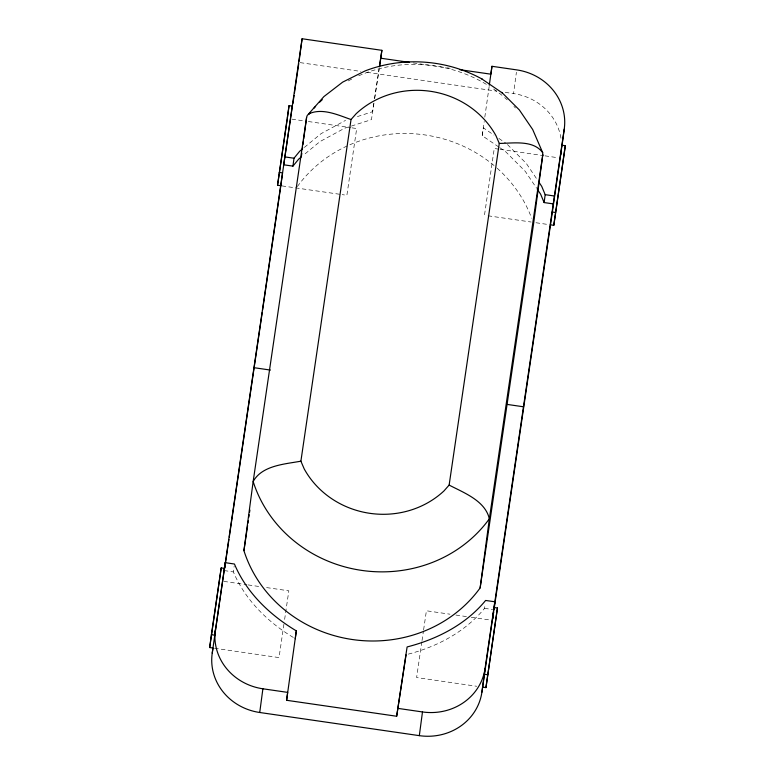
<?xml version="1.0" encoding="UTF-8"?>
<svg xmlns="http://www.w3.org/2000/svg" width="775" height="775" viewBox="0 0 775 775"><rect width="100%" height="100%" fill="white"/><g stroke="black" fill="none" stroke-linecap="round" stroke-linejoin="round"><path stroke-width="0.58" stroke-dasharray="3.88 2.91" d="M293.318 637.447C267.656 622.034 245.084 599.782 233.382 571.911L234.137 566.273M498.761 146.979L482.244 135.703L483.3 127.807L493.985 135.102M560.964 138.241A55.606 51.915 7.6 0 0 513.554 93.581L516.402 72.249M408.289 654.129C437.323 646.641 465.339 631.732 484.559 608.346L485.014 604.965M482.244 135.703L484.239 121.51M484.801 117.161L489.238 86.025M283.931 624.204L279.029 657.597L214.171 648.181M284.628 619.438L288.833 590.821L264.876 587.343M421.862 641.778L416.611 677.553L476.751 686.272M422.036 640.586L423.431 631.044M423.605 629.852L426.405 610.778L449.994 614.197M373.773 103.462L372.504 111.736L355.686 117.122M374.49 98.745L379.004 69.217M373.976 103.104L371.457 119.631L344.536 128.263L319.968 141.583L303.306 155.3M374.703 98.377L379.217 68.859M304.362 147.405L321.024 133.688L345.582 120.358M413.143 62.911L450.227 68.287M300.128 62.63L360.937 71.445M366.895 72.308L496.862 91.169M505.213 92.38L513.554 93.581M291.817 119.127L303.616 120.832M308.334 121.52L350.784 127.681M351.966 127.846L356.684 128.534L346.88 195.31L342.162 194.622M498.974 149.178L494.256 148.49L484.462 215.266L486.855 215.615M500.156 149.343L543.788 155.678M544.97 155.843L557.942 157.732M282.022 185.903L340.981 194.457M488.047 215.789L531.166 222.037M535.951 222.735L549.465 224.692M224.149 570.574L233.382 571.911M484.559 608.346L492.648 609.518M223.82 581.386L246.915 584.738M248.107 584.912L260.09 586.646M455.894 615.05L466.502 616.59M471.219 617.278L490.091 620.01M498.848 138.415L505.649 143.055M499.739 147.638L505.562 151.619L525.276 171.362L536.629 188.257M507.46 144.557L526.332 163.467L537.685 180.352M348.256 80.92A132.118 123.341 7.6 0 1 353.41 78.246M358.689 75.795A132.118 123.341 7.6 0 1 488.696 85.802M493.588 89.028A132.118 123.341 7.6 0 1 501.977 95.335M504.641 97.563A132.118 123.341 7.6 0 1 507.247 99.868M513.893 106.33A132.118 123.341 7.6 0 1 515.482 108.006M297.368 186.552A132.118 123.341 7.6 0 1 496.291 167.458M497.163 168.223A132.118 123.341 7.6 0 1 531.66 218.25"/><path stroke-width="1.16" d="M482.641 687.125L485.944 687.609L497.463 607.997L494.159 607.513L481.895 692.269A55.606 51.915 7.6 0 1 419.323 735.649L259.732 712.496A55.606 51.915 7.6 0 1 212.234 653.151L212.989 648.016L209.686 647.532L211.401 634.696L221.204 567.92L224.508 568.404M221.204 567.92L209.686 647.532M212.234 653.151L225.196 562.669L234.438 564.016C246.402 592.691 269.981 615.108 296.312 630.869L295.256 638.774M224.149 570.574L225.196 562.669M262.599 310L280.841 185.729L277.537 185.254L289.056 105.633L292.359 106.117L214.704 635.171L211.401 634.696M287.341 118.478L289.056 105.633M280.841 185.729L282.555 172.893L279.252 172.408M379.576 66.495L381.891 50.327L302.095 38.75L283.698 164.794L292.94 166.131L298.675 159.117L301.456 156.831M299.092 61.264L302.095 38.75M292.94 166.131L293.996 158.226L299.731 151.212L302.512 148.926M481.759 78.876L502.423 93.039L519.366 109.963L532.677 129.502L542.684 152.646L542.8 154.671L533.578 223.801L480.132 587.925A132.118 123.341 7.6 0 1 350.746 639.278A132.118 123.341 7.6 0 1 243.931 550.676L253.154 481.537L306.6 117.413L307.229 115.504L323.911 96.575L342.705 82.102L365.161 70.893C402.884 56.362 446.332 59.462 481.759 78.876L482.447 79.331M301.504 155.562L301.824 153.179M302.298 149.594L302.618 147.211M302.938 144.828L303.412 141.253M303.732 138.87L306.6 117.413M259.732 712.496L262.89 688.791A55.606 51.915 7.6 0 1 215.402 629.445M406.052 654.846L396.664 716.255L286.605 700.29L287.661 692.385L262.89 688.791M396.664 716.255L407.108 646.941C436.887 639.317 465.911 624.534 485.615 600.451L494.857 601.788L493.801 609.692M562.001 145.826L564.21 129.231A55.606 51.915 7.6 0 0 516.722 69.886L491.96 66.292L490.904 74.187L459.798 69.682M419.323 735.649L422.482 711.944A55.606 51.915 7.6 0 0 485.053 668.563L564.21 129.231M480.132 587.925L489.354 518.795L542.8 154.671M553.36 203.903L544.118 202.566L545.174 194.661L541.696 186.31L539.022 182.338M481.895 692.269L485.053 668.563M492.91 616.852L492.6 619.186L492.968 616.774M493.229 614.517L493.539 612.182M485.944 687.609L497.463 607.997M550.492 224.847L562.011 145.235L565.314 145.71L553.796 225.322L550.492 224.847L494.198 608.404M553.796 225.322L565.314 145.71M286.605 700.29L296.312 630.869M489.296 85.221L491.96 66.292M277.537 185.254L287.167 119.67M224.721 568.094L225.07 565.702M225.418 563.318L228.925 539.419M229.284 537.027L262.25 312.393M292.892 103.656L294.093 95.412M294.442 93.058L298.762 63.628M243.931 550.676L247.612 525.557M247.961 523.164L248.32 520.771M248.843 517.187L249.192 514.794M249.54 512.401L249.899 510.008M300.894 461.183L351.036 119.524L356.2 113.673A87.43 81.627 7.6 0 1 495.971 135.722L499.274 143.423L449.132 485.082L443.968 490.933A87.43 81.627 7.6 0 1 304.197 468.885L300.894 461.183C284.561 464.186 262.018 465.407 253.154 481.537A132.118 123.341 7.6 0 0 359.968 570.138A132.118 123.341 7.6 0 0 489.354 518.795C485.15 500.728 464.06 492.871 449.132 485.082M493.326 614.381L493.675 611.988M560.751 154.99L561.052 152.937M379.363 66.853L381.891 50.327M308.586 113.935C322.206 107.541 337.9 114.971 351.036 119.524M499.274 143.423C513.321 143.288 533.278 139.723 542.684 152.646M380.835 58.222L409.549 62.388M284.754 156.889L293.996 158.226M545.174 194.661L554.416 196.007M552.207 212.001L555.51 212.486M253.929 367.679L270.436 370.072M507.073 404.405L523.58 406.798M484.356 674.289L487.659 674.763M397.72 708.35L422.482 711.944M501.454 92.39L502.423 93.039M537.298 189.245L540.64 194.215L544.118 202.566M308.702 114.584A132.118 123.341 7.6 0 1 310.165 112.724M313.982 108.18A132.118 123.341 7.6 0 1 315.58 106.407M319.707 102.116A132.118 123.341 7.6 0 1 322.284 99.646"/></g></svg>
